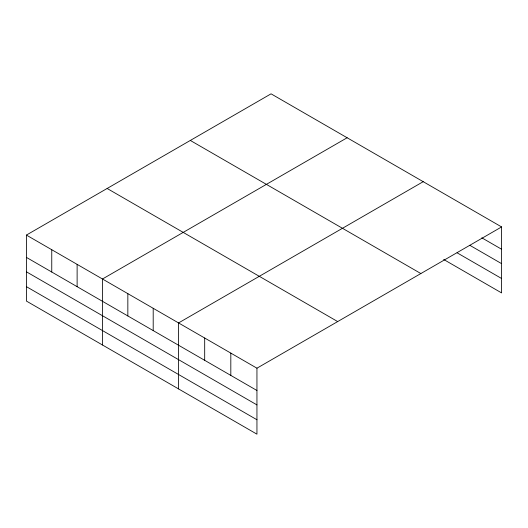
<?xml version="1.0" encoding="UTF-8"?>
<svg xmlns="http://www.w3.org/2000/svg" width="528" height="528" viewBox="0 0 528 528"><rect width="100%" height="100%" fill="white"/><g stroke="black" fill="none" stroke-linecap="round" stroke-linejoin="round"><path stroke-width="0.79" d="M443.692 259.486L501.6 292.915L501.6 226.934L271.055 93.832L26.4 235.085L26.4 301.066L256.945 434.168L256.945 368.188L26.4 235.085M347.134 137.755L102.478 279.008L102.478 344.989M423.212 181.678L178.556 322.931L178.556 388.912M256.945 368.188L501.6 226.934M481.826 237.824L501.6 249.236M469.821 245.302L501.6 263.65M457.109 252.82L501.6 278.5M190.318 140.448L420.862 273.55M107.138 188.47L337.682 321.572M26.4 257.387L256.945 390.489M26.4 271.801L256.945 404.903M26.4 286.651L256.945 419.753M230.815 353.1L230.815 375.401M204.686 338.019L204.686 360.32M153.199 308.293L153.199 330.594M127.842 293.647L127.842 315.949M77.121 264.363L77.121 286.664M51.757 249.724L51.757 272.026"/></g></svg>
